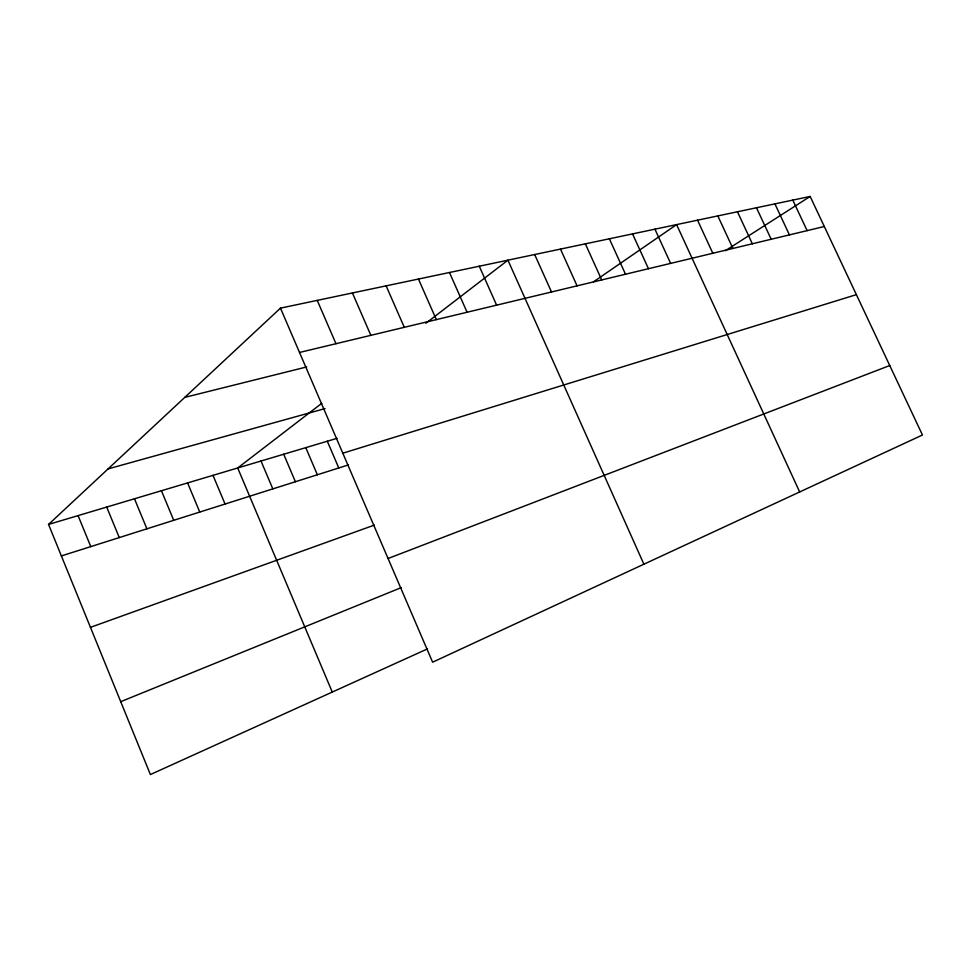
<?xml version="1.0" encoding="UTF-8"?>
<svg xmlns="http://www.w3.org/2000/svg" width="971" height="971" viewBox="0 0 971 971"><rect width="100%" height="100%" fill="white"/><g stroke="black" fill="none" stroke-linecap="round" stroke-linejoin="round"><path stroke-width="1.46" d="M427.568 648.846L150.396 774.555L48.55 524.425L280.473 308.135L810.154 196.445L922.45 435.008L432.617 662.198L280.473 308.135M321.777 403.317L237.701 467.973L332.264 692.068M425.856 323.282L507.93 260.179L643.894 564.2M593.475 281.857L676.593 224.604L799.667 491.957M725.337 250.712L810.154 196.445M120.732 701.681L401.254 587.625M388.06 558.507L889.739 365.533M90.461 627.351L374.369 525.08M61.379 555.934L348.504 464.891M342.812 453.202L856.373 294.65M48.55 524.425L337.083 438.309M108.072 468.908L325.054 408.573M184.769 397.382L306.678 366.941M299.517 352.461L824.306 226.51M792.797 200.111L807.132 230.637M774.919 203.874L789.423 234.885M756.482 207.77L771.18 239.267M737.45 211.775L752.343 243.782M717.824 215.914L732.899 248.455M697.542 220.186L712.823 253.273M654.94 229.18L670.633 263.396M632.546 233.902L648.458 268.712M609.363 238.781L625.494 274.223M585.355 243.855L601.717 279.939M560.485 249.098L577.065 285.85M534.681 254.536L551.516 291.98M479.273 266.212L496.606 305.161M449.476 272.499L467.075 312.249M418.452 279.041L436.331 319.629M386.13 285.862L404.288 327.312M352.424 292.963L370.861 335.335M317.238 300.391L335.978 343.71M327.3 441.222L338.782 467.973M305.78 447.643L317.371 474.77M283.69 454.234L295.39 481.737M261.005 461.007L272.827 488.886M213.001 475.341L225.054 504.034M187.585 482.927L199.771 512.057M161.429 490.731L173.724 520.31M134.471 498.778L146.912 528.819M106.701 507.068L119.263 537.582M78.081 515.613L90.776 546.612"/></g></svg>
